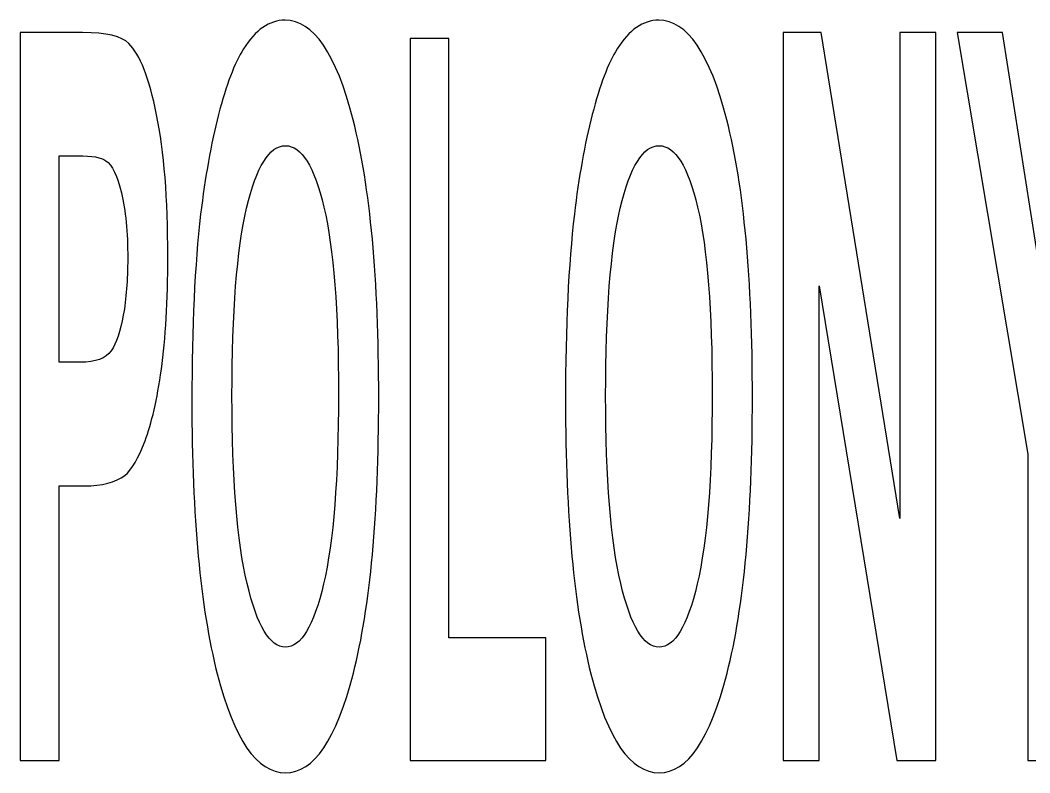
# Model space of a CAD drawing. Header units: centimetres. Extents: x -12.1 to 12.1, y -5 to 6.2.
# Drawn here: x -1.2342 to -0.7795, y 3.8412 to 4.18 of the extents above; entities that cross this region are included whole.
import ezdxf

# ---------------------------------------------------------------- set-up
doc = ezdxf.new("R2010")
doc.units = ezdxf.units.CM
doc.header["$MEASUREMENT"] = 0
doc.layers.add('Layer 1', color=7, linetype='Continuous')

msp = doc.modelspace()

# ---------------------------------------------------------------- linework, layer by layer
at = {"layer": 'Layer 1', "color": 250}
for points, knots in [([(-1.15686, 4.00857), (-1.15686, 4.04191), (-1.15555, 4.06995), (-1.1529, 4.09261), (-1.1529, 4.09261), (-1.15092, 4.10926), (-1.14821, 4.12425), (-1.14484, 4.13751), (-1.14484, 4.13751), (-1.1414, 4.15078), (-1.13767, 4.1606), (-1.13363, 4.16703), (-1.13363, 4.16703), (-1.12821, 4.17562), (-1.12198, 4.17996), (-1.1149, 4.17996), (-1.1149, 4.17996), (-1.10212, 4.17996), (-1.09189, 4.165), (-1.08421, 4.13506), (-1.08421, 4.13506), (-1.07655, 4.1051), (-1.07271, 4.06345), (-1.07271, 4.01014), (-1.07271, 4.01014), (-1.07271, 3.95723), (-1.07653, 3.91585), (-1.08412, 3.88598), (-1.08412, 3.88598), (-1.09175, 3.8561), (-1.10192, 3.84116), (-1.11467, 3.84116), (-1.11467, 3.84116), (-1.12757, 3.84116), (-1.13782, 3.85604), (-1.14545, 3.88577), (-1.14545, 3.88577), (-1.15305, 3.91547), (-1.15686, 3.95639), (-1.15686, 4.00857)], [0, 0, 0, 0, 0.090909, 0.090909, 0.090909, 0.090909, 0.181818, 0.181818, 0.181818, 0.181818, 0.272727, 0.272727, 0.272727, 0.272727, 0.363636, 0.363636, 0.363636, 0.363636, 0.454545, 0.454545, 0.454545, 0.454545, 0.545455, 0.545455, 0.545455, 0.545455, 0.636364, 0.636364, 0.636364, 0.636364, 0.727273, 0.727273, 0.727273, 0.727273, 0.818182, 0.818182, 0.818182, 0.818182, 1, 1, 1, 1]), ([(-0.98859, 4.00857), (-0.98859, 4.04191), (-0.98727, 4.06995), (-0.98462, 4.09261), (-0.98462, 4.09261), (-0.98262, 4.10926), (-0.97994, 4.12425), (-0.97656, 4.13751), (-0.97656, 4.13751), (-0.97315, 4.15078), (-0.96939, 4.1606), (-0.96535, 4.16703), (-0.96535, 4.16703), (-0.95994, 4.17562), (-0.9537, 4.17996), (-0.94662, 4.17996), (-0.94662, 4.17996), (-0.93384, 4.17996), (-0.92359, 4.165), (-0.91593, 4.13506), (-0.91593, 4.13506), (-0.90827, 4.1051), (-0.90443, 4.06345), (-0.90443, 4.01014), (-0.90443, 4.01014), (-0.90443, 3.95723), (-0.90825, 3.91585), (-0.91584, 3.88598), (-0.91584, 3.88598), (-0.92348, 3.8561), (-0.93364, 3.84116), (-0.94639, 3.84116), (-0.94639, 3.84116), (-0.95929, 3.84116), (-0.96957, 3.85604), (-0.97717, 3.88577), (-0.97717, 3.88577), (-0.98477, 3.91547), (-0.98859, 3.95639), (-0.98859, 4.00857)], [0, 0, 0, 0, 0.090909, 0.090909, 0.090909, 0.090909, 0.181818, 0.181818, 0.181818, 0.181818, 0.272727, 0.272727, 0.272727, 0.272727, 0.363636, 0.363636, 0.363636, 0.363636, 0.454545, 0.454545, 0.454545, 0.454545, 0.545455, 0.545455, 0.545455, 0.545455, 0.636364, 0.636364, 0.636364, 0.636364, 0.727273, 0.727273, 0.727273, 0.727273, 0.818182, 0.818182, 0.818182, 0.818182, 1, 1, 1, 1]), ([(-1.23417, 3.84676), (-1.23417, 3.84676), (-1.23417, 4.17437), (-1.23417, 4.17437), (-1.23417, 4.17437), (-1.23417, 4.17437), (-1.20604, 4.17437), (-1.20604, 4.17437), (-1.20604, 4.17437), (-1.19539, 4.17437), (-1.18843, 4.17274), (-1.18522, 4.16948), (-1.18522, 4.16948), (-1.18025, 4.16453), (-1.17608, 4.15387), (-1.17274, 4.13739), (-1.17274, 4.13739), (-1.16935, 4.12094), (-1.16769, 4.09965), (-1.16769, 4.07359), (-1.16769, 4.07359), (-1.16769, 4.0535), (-1.16866, 4.03655), (-1.17057, 4.02287), (-1.17057, 4.02287), (-1.17253, 4.00915), (-1.17497, 3.9984), (-1.17794, 3.99057), (-1.17794, 3.99057), (-1.18094, 3.98274), (-1.18397, 3.97755), (-1.18706, 3.97505), (-1.18706, 3.97505), (-1.19125, 3.97191), (-1.19728, 3.97034), (-1.2052, 3.97034), (-1.2052, 3.97034), (-1.2052, 3.97034), (-1.21662, 3.97034), (-1.21662, 3.97034), (-1.21662, 3.97034), (-1.21662, 3.97034), (-1.21662, 3.84676), (-1.21662, 3.84676), (-1.21662, 3.84676), (-1.21662, 3.84676), (-1.23417, 3.84676), (-1.23417, 3.84676)], [0, 0, 0, 0, 0.076923, 0.076923, 0.076923, 0.076923, 0.153846, 0.153846, 0.153846, 0.153846, 0.230769, 0.230769, 0.230769, 0.230769, 0.307692, 0.307692, 0.307692, 0.307692, 0.384615, 0.384615, 0.384615, 0.384615, 0.461538, 0.461538, 0.461538, 0.461538, 0.538462, 0.538462, 0.538462, 0.538462, 0.615385, 0.615385, 0.615385, 0.615385, 0.692308, 0.692308, 0.692308, 0.692308, 0.769231, 0.769231, 0.769231, 0.769231, 0.846154, 0.846154, 0.846154, 0.846154, 1, 1, 1, 1]), ([(-0.89057, 3.84676), (-0.89057, 3.84676), (-0.89057, 4.17437), (-0.89057, 4.17437), (-0.89057, 4.17437), (-0.89057, 4.17437), (-0.87354, 4.17437), (-0.87354, 4.17437), (-0.87354, 4.17437), (-0.87354, 4.17437), (-0.83804, 3.9556), (-0.83804, 3.9556), (-0.83804, 3.9556), (-0.83804, 3.9556), (-0.83804, 4.17437), (-0.83804, 4.17437), (-0.83804, 4.17437), (-0.83804, 4.17437), (-0.82179, 4.17437), (-0.82179, 4.17437), (-0.82179, 4.17437), (-0.82179, 4.17437), (-0.82179, 3.84676), (-0.82179, 3.84676), (-0.82179, 3.84676), (-0.82179, 3.84676), (-0.83935, 3.84676), (-0.83935, 3.84676), (-0.83935, 3.84676), (-0.83935, 3.84676), (-0.87435, 4.0604), (-0.87435, 4.0604), (-0.87435, 4.0604), (-0.87435, 4.0604), (-0.87435, 3.84676), (-0.87435, 3.84676), (-0.87435, 3.84676), (-0.87435, 3.84676), (-0.89057, 3.84676), (-0.89057, 3.84676)], [0, 0, 0, 0, 0.090909, 0.090909, 0.090909, 0.090909, 0.181818, 0.181818, 0.181818, 0.181818, 0.272727, 0.272727, 0.272727, 0.272727, 0.363636, 0.363636, 0.363636, 0.363636, 0.454545, 0.454545, 0.454545, 0.454545, 0.545455, 0.545455, 0.545455, 0.545455, 0.636364, 0.636364, 0.636364, 0.636364, 0.727273, 0.727273, 0.727273, 0.727273, 0.818182, 0.818182, 0.818182, 0.818182, 1, 1, 1, 1]), ([(-0.78047, 3.84676), (-0.78047, 3.84676), (-0.78047, 3.98466), (-0.78047, 3.98466), (-0.78047, 3.98466), (-0.78047, 3.98466), (-0.81227, 4.17437), (-0.81227, 4.17437), (-0.81227, 4.17437), (-0.81227, 4.17437), (-0.79174, 4.17437), (-0.79174, 4.17437), (-0.79174, 4.17437), (-0.79174, 4.17437), (-0.77133, 4.04477), (-0.77133, 4.04477), (-0.77133, 4.04477), (-0.77133, 4.04477), (-0.75129, 4.17437), (-0.75129, 4.17437), (-0.75129, 4.17437), (-0.75129, 4.17437), (-0.73111, 4.17437), (-0.73111, 4.17437), (-0.73111, 4.17437), (-0.73111, 4.17437), (-0.76303, 3.9842), (-0.76303, 3.9842), (-0.76303, 3.9842), (-0.76303, 3.9842), (-0.76303, 3.84676), (-0.76303, 3.84676), (-0.76303, 3.84676), (-0.76303, 3.84676), (-0.78047, 3.84676), (-0.78047, 3.84676)], [0, 0, 0, 0, 0.1, 0.1, 0.1, 0.1, 0.2, 0.2, 0.2, 0.2, 0.3, 0.3, 0.3, 0.3, 0.4, 0.4, 0.4, 0.4, 0.5, 0.5, 0.5, 0.5, 0.6, 0.6, 0.6, 0.6, 0.7, 0.7, 0.7, 0.7, 0.8, 0.8, 0.8, 0.8, 1, 1, 1, 1]), ([(-1.05859, 3.84676), (-1.05859, 3.84676), (-1.05859, 4.17169), (-1.05859, 4.17169), (-1.05859, 4.17169), (-1.05859, 4.17169), (-1.04108, 4.17169), (-1.04108, 4.17169), (-1.04108, 4.17169), (-1.04108, 4.17169), (-1.04108, 3.90196), (-1.04108, 3.90196), (-1.04108, 3.90196), (-1.04108, 3.90196), (-0.99752, 3.90196), (-0.99752, 3.90196), (-0.99752, 3.90196), (-0.99752, 3.90196), (-0.99752, 3.84676), (-0.99752, 3.84676), (-0.99752, 3.84676), (-0.99752, 3.84676), (-1.05859, 3.84676), (-1.05859, 3.84676)], [0, 0, 0, 0, 0.142857, 0.142857, 0.142857, 0.142857, 0.285714, 0.285714, 0.285714, 0.285714, 0.428571, 0.428571, 0.428571, 0.428571, 0.571429, 0.571429, 0.571429, 0.571429, 0.714286, 0.714286, 0.714286, 0.714286, 1, 1, 1, 1]), ([(-1.13881, 4.01081), (-1.13881, 3.97371), (-1.13653, 3.94555), (-1.13199, 3.92645), (-1.13199, 3.92645), (-1.12745, 3.90729), (-1.12172, 3.89771), (-1.11473, 3.89771), (-1.11473, 3.89771), (-1.10774, 3.89771), (-1.10201, 3.9072), (-1.09755, 3.92622), (-1.09755, 3.92622), (-1.09307, 3.9452), (-1.09082, 3.97371), (-1.09082, 4.01168), (-1.09082, 4.01168), (-1.09082, 4.04925), (-1.093, 4.07726), (-1.09738, 4.09572), (-1.09738, 4.09572), (-1.10171, 4.11418), (-1.1075, 4.12344), (-1.11473, 4.12344), (-1.11473, 4.12344), (-1.12195, 4.12344), (-1.12778, 4.11409), (-1.13222, 4.09537), (-1.13222, 4.09537), (-1.1366, 4.07668), (-1.13881, 4.04849), (-1.13881, 4.01081)], [0, 0, 0, 0, 0.111111, 0.111111, 0.111111, 0.111111, 0.222222, 0.222222, 0.222222, 0.222222, 0.333333, 0.333333, 0.333333, 0.333333, 0.444444, 0.444444, 0.444444, 0.444444, 0.555556, 0.555556, 0.555556, 0.555556, 0.666667, 0.666667, 0.666667, 0.666667, 0.777778, 0.777778, 0.777778, 0.777778, 1, 1, 1, 1]), ([(-0.97053, 4.01081), (-0.97053, 3.97371), (-0.96826, 3.94555), (-0.96372, 3.92645), (-0.96372, 3.92645), (-0.9592, 3.90729), (-0.95344, 3.89771), (-0.94648, 3.89771), (-0.94648, 3.89771), (-0.93946, 3.89771), (-0.93375, 3.9072), (-0.92927, 3.92622), (-0.92927, 3.92622), (-0.92478, 3.9452), (-0.92254, 3.97371), (-0.92254, 4.01168), (-0.92254, 4.01168), (-0.92254, 4.04925), (-0.92472, 4.07726), (-0.9291, 4.09572), (-0.9291, 4.09572), (-0.93343, 4.11418), (-0.93923, 4.12344), (-0.94648, 4.12344), (-0.94648, 4.12344), (-0.95367, 4.12344), (-0.9595, 4.11409), (-0.96392, 4.09537), (-0.96392, 4.09537), (-0.96835, 4.07668), (-0.97053, 4.04849), (-0.97053, 4.01081)], [0, 0, 0, 0, 0.111111, 0.111111, 0.111111, 0.111111, 0.222222, 0.222222, 0.222222, 0.222222, 0.333333, 0.333333, 0.333333, 0.333333, 0.444444, 0.444444, 0.444444, 0.444444, 0.555556, 0.555556, 0.555556, 0.555556, 0.666667, 0.666667, 0.666667, 0.666667, 0.777778, 0.777778, 0.777778, 0.777778, 1, 1, 1, 1]), ([(-1.21662, 4.11895), (-1.21662, 4.11895), (-1.21662, 4.02601), (-1.21662, 4.02601), (-1.21662, 4.02601), (-1.21662, 4.02601), (-1.20706, 4.02601), (-1.20706, 4.02601), (-1.20706, 4.02601), (-1.20016, 4.02601), (-1.19553, 4.0277), (-1.19321, 4.03114), (-1.19321, 4.03114), (-1.19087, 4.03457), (-1.18904, 4.03993), (-1.18773, 4.04721), (-1.18773, 4.04721), (-1.18642, 4.05451), (-1.18574, 4.06302), (-1.18574, 4.07269), (-1.18574, 4.07269), (-1.18574, 4.08462), (-1.18668, 4.09444), (-1.18854, 4.10218), (-1.18854, 4.10218), (-1.19038, 4.10993), (-1.19271, 4.11476), (-1.19556, 4.11672), (-1.19556, 4.11672), (-1.19766, 4.1182), (-1.20185, 4.11895), (-1.20817, 4.11895), (-1.20817, 4.11895), (-1.20817, 4.11895), (-1.21662, 4.11895), (-1.21662, 4.11895)], [0, 0, 0, 0, 0.1, 0.1, 0.1, 0.1, 0.2, 0.2, 0.2, 0.2, 0.3, 0.3, 0.3, 0.3, 0.4, 0.4, 0.4, 0.4, 0.5, 0.5, 0.5, 0.5, 0.6, 0.6, 0.6, 0.6, 0.7, 0.7, 0.7, 0.7, 0.8, 0.8, 0.8, 0.8, 1, 1, 1, 1])]:
    msp.add_open_spline(points, degree=3, knots=knots, dxfattribs=at)

doc.saveas('drawing.dxf')
